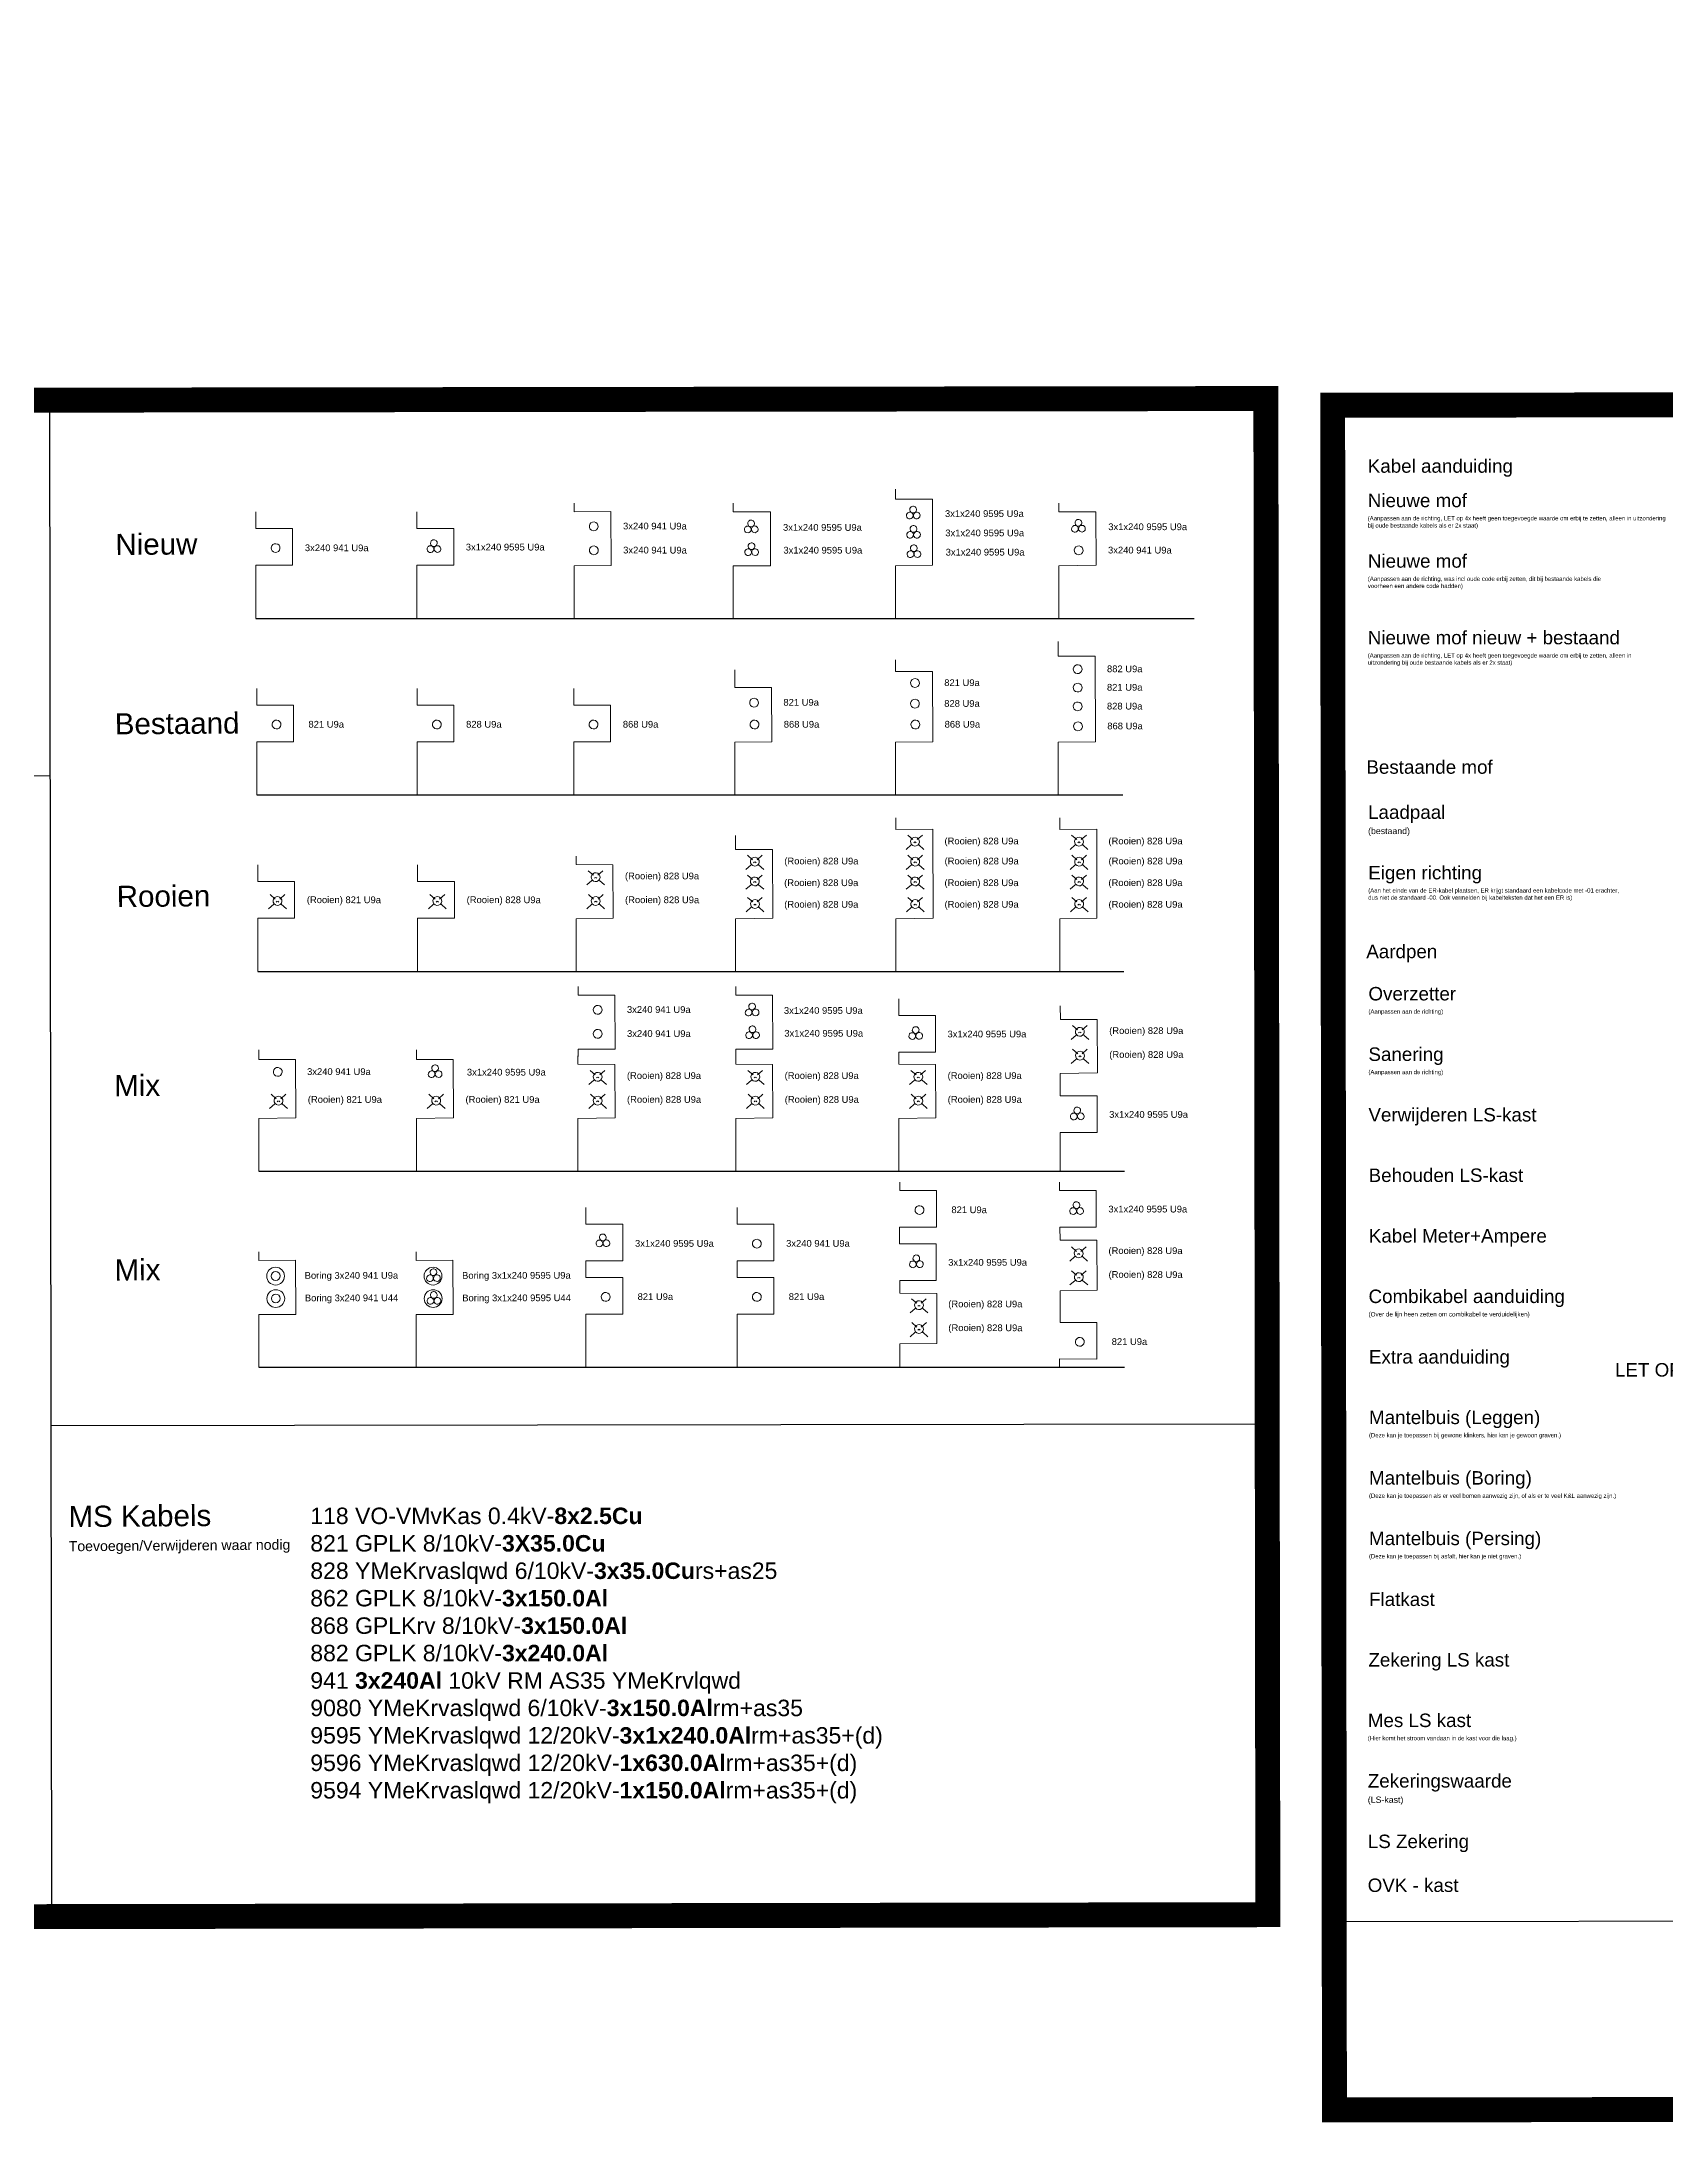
# Model space of a CAD drawing. Header units: metres. Extents: x 342 to 10732, y 11 to 2199.
# Drawn here: x 708.8 to 829.5, y 76.8 to 231.5 of the extents above; entities that cross this region are included whole.
import ezdxf

# ---------------------------------------------------------------- set-up
doc = ezdxf.new("R2010")
doc.units = ezdxf.units.M
doc.linetypes.add('DASHDOT', pattern=[1, 0.5, -0.25, 0, -0.25])
doc.linetypes.add('DASHED', pattern=[0.75, 0.5, -0.25])
doc.layers.add('01 - Aandacht teksten', color=1, linetype='Continuous')
doc.layers.add('01 - Station', color=7, linetype='Continuous')
for name, color, linetype, lineweight in [('01 - Bestaande kabel', 125, 'Continuous', 0), ('01 - Geulbak Bestaand', 18, 'Continuous', 0), ('01 - Geulbak MS', 5, 'Continuous', 0), ('Aansluiting LS K09', 104, 'DASHED', 0), ('Aansluiting LS K12', 201, 'DASHED', 0), ('E_LV_CABLE_POINT', 125, 'Continuous', 0)]:
    doc.layers.add(name, color=color, linetype=linetype, lineweight=lineweight)
doc.layers.add('01-Te Rooien Kabel', color=7, linetype='DASHDOT', lineweight=0, true_color=0x1940ff)
doc.layers.add('Aansluiting LS K05', color=7, linetype='DASHED', lineweight=0, true_color=0xeb00eb)
doc.styles.add('TM-0.5', font='', dxfattribs={"height": 0.5})
doc.styles.add('TM-1.0', font='', dxfattribs={"height": 1})
doc.styles.get('TM-0.5').set_extended_font_data('Arial Nova Light')
doc.styles.get('TM-1.0').set_extended_font_data('Arial Nova Light')

# ---------------------------------------------------------------- blocks, each defined once
blk = doc.blocks.new('E_LV_CABLE_POINT_POSITION_MAP_2')
at = {"color": 0, "linetype": 'ByBlock'}
for start, end in [(48.652161, 228.652161), (228.652161, 48.652161)]:
    blk.add_arc((-0.5, 0), 124999.9, start, end, dxfattribs=at)

msp = doc.modelspace()

# ---------------------------------------------------------------- linework, layer by layer
at = {"layer": '01 - Geulbak Bestaand', "color": 5, "linetype": 'Continuous', "ltscale": 0.0035}
for points in [[(784.37137, 175.52937), (784.37137, 179.44807), (787.12986, 179.48935), (787.10681, 185.84262), (784.37137, 185.84679), (784.37137, 186.94437)], [(760.31296, 175.52937), (760.31296, 179.44807), (763.07146, 179.48935), (763.0484, 183.51803), (760.31296, 183.5222), (760.31296, 184.83342)], [(772.27311, 175.52937), (772.27311, 179.44807), (775.0316, 179.48935), (775.00855, 184.70618), (772.27311, 184.71035), (772.27311, 185.58853)]]:
    msp.add_lwpolyline(points, dxfattribs=at)
at = {"layer": '01 - Geulbak MS', "linetype": 'Continuous', "ltscale": 0.0035}
for points in [[(772.27085, 188.64907), (772.27085, 192.56777), (775.02935, 192.60905), (775.00629, 197.53206), (772.27085, 197.52657), (772.27085, 198.26846)], [(748.36899, 188.64907), (748.36899, 192.56777), (751.12763, 192.58378), (751.10443, 196.60683), (748.36899, 196.58718), (748.36899, 197.2244)], [(760.20325, 188.64907), (760.20325, 192.56777), (762.96168, 192.5636), (762.96776, 196.583), (760.20325, 196.58718), (760.20325, 197.2244)], [(784.42373, 188.64907), (784.42373, 192.56777), (787.18223, 192.60905), (787.15917, 196.58304), (784.42373, 196.58718), (784.42373, 197.2244)], [(724.91908, 147.56443), (724.91908, 151.48313), (727.67758, 151.52441), (727.65452, 155.85539), (724.91908, 155.85596), (724.91908, 156.57737)], [(736.64503, 147.56443), (736.64503, 151.48313), (739.40352, 151.52441), (739.38047, 155.85539), (736.64503, 155.85596), (736.64503, 156.57737)]]:
    msp.add_lwpolyline(points, dxfattribs=at)
at = {"layer": '01 - Station'}
for points in [[(709.52326, 92.13366), (709.37352, 204.88422)], [(724.70137, 188.64907), (794.48578, 188.64907)], [(632.58147, 176.87618), (709.41058, 176.97821)], [(724.77394, 175.52937), (789.16207, 175.52937)], [(724.84651, 162.40967), (789.23464, 162.40967)], [(724.91908, 147.56443), (789.30722, 147.56443)], [(724.91642, 132.97474), (789.30456, 132.97474)], [(709.47476, 128.649), (799.90826, 128.7653)], [(841.24463, 91.79355), (804.89175, 91.73538)]]:
    msp.add_lwpolyline(points, dxfattribs=at)
at = {"layer": '01-Te Rooien Kabel'}
for points in [[(774.37985, 171.48524), (773.05961, 172.63392)], [(773.06083, 171.48385), (774.37864, 172.63532)], [(786.57243, 171.48524), (785.25218, 172.63392)], [(785.2534, 171.48385), (786.57121, 172.63532)], [(762.46832, 169.99545), (761.14808, 171.14413)], [(761.14929, 169.99406), (762.4671, 171.14553)], [(774.38727, 169.99545), (773.06703, 171.14413)], [(773.06824, 169.99406), (774.38605, 171.14553)], [(786.57984, 169.99545), (785.2596, 171.14413)], [(785.26082, 169.99406), (786.57863, 171.14553)], [(750.62845, 168.84538), (749.30821, 169.99406)], [(749.30943, 168.84399), (750.62724, 169.99545)], [(762.46832, 168.52634), (761.14808, 169.67502)], [(761.14929, 168.52495), (762.4671, 169.67641)], [(774.38727, 168.52634), (773.06703, 169.67502)], [(773.06824, 168.52495), (774.38605, 169.67641)], [(786.57984, 168.52634), (785.2596, 169.67502)], [(785.26082, 168.52495), (786.57863, 169.67641)], [(726.97265, 167.07137), (725.65241, 168.22005)], [(725.65362, 167.06998), (726.97143, 168.22144)], [(738.85646, 167.07137), (737.53622, 168.22005)], [(737.53743, 167.06998), (738.85524, 168.22144)], [(750.63533, 167.07137), (749.31509, 168.22005)], [(749.31631, 167.06998), (750.63412, 168.22144)], [(762.4752, 166.85308), (761.15496, 168.00176)], [(761.15617, 166.85169), (762.47398, 168.00315)], [(774.39415, 166.85308), (773.07391, 168.00176)], [(773.07512, 166.85169), (774.39293, 168.00315)], [(786.58672, 166.85308), (785.26648, 168.00176)], [(785.2677, 166.85169), (786.58551, 168.00315)], [(786.63852, 157.34141), (785.31827, 158.49009)], [(785.31949, 157.34002), (786.6373, 158.49148)], [(786.6454, 155.5674), (785.32515, 156.71608)], [(785.32637, 155.566), (786.64418, 156.71747)], [(750.77451, 154.00014), (749.45426, 155.14882)], [(749.45548, 153.99875), (750.77329, 155.15021)], [(762.50276, 154.00014), (761.18252, 155.14882)], [(761.18373, 153.99875), (762.50155, 155.15021)], [(774.62247, 154.00014), (773.30223, 155.14882)], [(773.30344, 153.99875), (774.62125, 155.15021)], [(727.04522, 152.22613), (725.72498, 153.37481)], [(725.72619, 152.22473), (727.044, 153.3762)], [(738.77116, 152.22613), (737.45092, 153.37481)], [(737.45214, 152.22473), (738.76995, 153.3762)], [(750.78138, 152.22613), (749.46114, 153.37481)], [(749.46236, 152.22473), (750.78017, 153.3762)], [(762.50964, 152.22613), (761.1894, 153.37481)], [(761.19061, 152.22473), (762.50843, 153.3762)], [(774.62935, 152.22613), (773.30911, 153.37481)], [(773.31032, 152.22473), (774.62813, 153.3762)], [(786.55108, 140.87626), (785.23084, 142.02494)], [(785.23205, 140.87486), (786.54986, 142.02633)], [(786.55796, 139.10225), (785.23772, 140.25093)], [(785.23893, 139.10085), (786.55674, 140.25232)], [(774.67118, 137.02394), (773.35094, 138.17262)], [(773.35216, 137.02254), (774.66997, 138.17401)], [(774.67806, 135.24993), (773.35782, 136.39861)], [(773.35904, 135.24853), (774.67685, 136.4)]]:
    msp.add_lwpolyline(points, dxfattribs=at)
at = {"layer": 'Aansluiting LS K09', "linetype": 'Continuous', "const_width": 1.85405}
msp.add_lwpolyline([(1008.71125, 204.72903), (1008.83849, 77.97572), (804.90629, 77.76343), (804.77435, 204.50689), (1008.71125, 204.72903)], dxfattribs=at)
at = {"layer": 'Aansluiting LS K12', "linetype": 'Continuous'}
for centre in [(726.16938, 139.75552), (737.87415, 139.75552), (726.18262, 138.08514), (737.88738, 138.08514)]:
    msp.add_circle(centre, 0.66213, dxfattribs=at)

# ---------------------------------------------------------------- block references
at = {"layer": 'E_LV_CABLE_POINT', "linetype": 'Continuous', "xscale": 2e-06, "yscale": 2e-06, "rotation": 92.03433719475208}
for p in [(773.32179, 196.30221), (773.5742, 196.74911), (773.84161, 196.31023), (761.2783, 195.27245), (761.53071, 195.71934), (761.79811, 195.28046), (773.3459, 194.86373), (773.59831, 195.31063), (773.86572, 194.87174), (785.61196, 195.32032), (785.86437, 195.76722), (786.13177, 195.32833), (737.68862, 193.80871), (737.94103, 194.25561), (738.20843, 193.81673), (761.30784, 193.57953), (761.56025, 194.02643), (761.82766, 193.58754), (773.37544, 193.4324), (773.62785, 193.8793), (773.89526, 193.44042), (761.34497, 159.35483), (761.59738, 159.80173), (761.86479, 159.36285), (761.37452, 157.66192), (761.62693, 158.10881), (761.89433, 157.66993), (773.51334, 157.6068), (773.76575, 158.0537), (774.03316, 157.61481), (737.77217, 154.76873), (738.02458, 155.21563), (738.29199, 154.77674), (785.52939, 151.62801), (785.7818, 152.07491), (786.04921, 151.63603), (785.47274, 144.58998), (785.72515, 145.03688), (785.99255, 144.59799), (750.24731, 142.18833), (750.49972, 142.63523), (750.76712, 142.19634), (773.56206, 140.6306), (773.81447, 141.0775), (774.08187, 140.63861), (737.64828, 139.60021), (737.90069, 140.04711), (738.1681, 139.60823), (737.67783, 137.9073), (737.93024, 138.35419), (738.19764, 137.91531)]:
    msp.add_blockref('E_LV_CABLE_POINT_POSITION_MAP_2', p, dxfattribs=at)
at = {"layer": 'E_LV_CABLE_POINT', "linetype": 'Continuous', "zscale": 1.315737855950715}
for p, xscale, yscale, rotation in [((749.82781, 195.50255), 2.631475711901431e-06, 2.631475711901431e-06, 102.987275422022), ((726.16738, 193.88511), 2.631475711901431e-06, 2.631475711901431e-06, 102.987275422022), ((749.835, 193.71386), 2.631475711901431e-06, 2.631475711901431e-06, 102.987275422022), ((785.88975, 193.71386), 2.631475711901431e-06, 2.631475711901431e-06, 102.987275422022), ((773.71259, 183.85663), 2.631475711901431e-06, 2.631475711901431e-06, 102.987275422022), ((785.81413, 184.88453), 2.631475711901431e-06, 2.631475711901431e-06, 102.987275422022), ((761.75108, 182.39529), 2.631475711901431e-06, 2.631475711901431e-06, 102.987275422022), ((773.71123, 182.31285), 2.631475711901431e-06, 2.631475711901431e-06, 102.987275422022), ((785.81085, 183.51443), 2.631475711901431e-06, 2.631475711901431e-06, 102.987275422022), ((726.23995, 180.76541), 2.631475711901431e-06, 2.631475711901431e-06, 102.987275422022), ((738.15601, 180.76541), 2.631475711901431e-06, 2.631475711901431e-06, 102.987275422022), ((749.81231, 180.76541), 2.631475711901431e-06, 2.631475711901431e-06, 102.987275422022), ((761.77898, 180.76541), 2.631475711901431e-06, 2.631475711901431e-06, 102.987275422022), ((773.73912, 180.76541), 2.631475711901431e-06, 2.631475711901431e-06, 102.987275422022), ((785.80949, 182.11332), 2.631475711901431e-06, 2.631475711901431e-06, 102.987275422022), ((785.83738, 180.63721), 2.631475711901431e-06, 2.631475711901431e-06, 102.987275422022), ((773.71973, 172.05958), 2.631475711901431e-06, 2.631475711901431e-06, 102.987275422022), ((785.9123, 172.05958), 2.631475711901431e-06, 2.631475711901431e-06, 102.987275422022), ((761.8082, 170.5698), 2.631475711901431e-06, 2.631475711901431e-06, 102.987275422022), ((773.72715, 170.5698), 2.631475711901431e-06, 2.631475711901431e-06, 102.987275422022), ((785.91972, 170.5698), 2.631475711901431e-06, 2.631475711901431e-06, 102.987275422022), ((749.96833, 169.41972), 2.631475711901431e-06, 2.631475711901431e-06, 102.987275422022), ((761.8082, 169.10068), 2.631475711901431e-06, 2.631475711901431e-06, 102.987275422022), ((773.72715, 169.10068), 2.631475711901431e-06, 2.631475711901431e-06, 102.987275422022), ((785.91972, 169.10068), 2.631475711901431e-06, 2.631475711901431e-06, 102.987275422022), ((726.31253, 167.64571), 2.631475711901431e-06, 2.631475711901431e-06, 102.987275422022), ((738.19634, 167.64571), 2.631475711901431e-06, 2.631475711901431e-06, 102.987275422022), ((749.97521, 167.64571), 2.631475711901431e-06, 2.631475711901431e-06, 102.987275422022), ((761.81508, 167.42742), 2.631475711901431e-06, 2.631475711901431e-06, 102.987275422022), ((773.73403, 167.42742), 2.631475711901431e-06, 2.631475711901431e-06, 102.987275422022), ((785.9266, 167.42742), 2.631475711901431e-06, 2.631475711901431e-06, 102.987275422022), ((750.11577, 159.55722), 2.631475711901431e-06, 2.631475711901431e-06, 102.987275422022), ((750.12296, 157.76852), 2.631475711901431e-06, 2.631475711901431e-06, 102.987275422022), ((785.97839, 157.91575), 2.631475711901431e-06, 2.631475711901431e-06, 102.987275422022), ((785.98527, 156.14174), 2.631475711901431e-06, 2.631475711901431e-06, 102.987275422022), ((726.3306, 154.93995), 2.631475711901431e-06, 2.631475711901431e-06, 102.987275422022), ((750.11438, 154.57448), 2.631475711901431e-06, 2.631475711901431e-06, 102.987275422022), ((761.84264, 154.57448), 2.631475711901431e-06, 2.631475711901431e-06, 102.987275422022), ((773.96235, 154.57448), 2.631475711901431e-06, 2.631475711901431e-06, 102.987275422022), ((726.3851, 152.80047), 2.631475711901431e-06, 2.631475711901431e-06, 102.987275422022), ((738.11104, 152.80047), 2.631475711901431e-06, 2.631475711901431e-06, 102.987275422022), ((750.12126, 152.80047), 2.631475711901431e-06, 2.631475711901431e-06, 102.987275422022), ((761.84952, 152.80047), 2.631475711901431e-06, 2.631475711901431e-06, 102.987275422022), ((773.96923, 152.80047), 2.631475711901431e-06, 2.631475711901431e-06, 102.987275422022), ((774.04873, 144.66637), 2.631475711901431e-06, 2.631475711901431e-06, 102.987275422022), ((761.95393, 142.17041), 2.631475711901431e-06, 2.631475711901431e-06, 102.987275422022), ((785.89096, 141.4506), 2.631475711901431e-06, 2.631475711901431e-06, 102.987275422022), ((726.16952, 139.76416), 2.63147571190143e-06, 2.63147571190143e-06, 19.47769960909215), ((785.89784, 139.67659), 2.631475711901431e-06, 2.631475711901431e-06, 102.987275422022), ((726.18276, 138.09378), 2.63147571190143e-06, 2.63147571190143e-06, 19.47769960909215), ((750.7167, 138.21078), 2.631475711901431e-06, 2.631475711901431e-06, 102.987275422022), ((761.9539, 138.21078), 2.631475711901431e-06, 2.631475711901431e-06, 102.987275422022), ((774.01106, 137.59828), 2.631475711901431e-06, 2.631475711901431e-06, 102.987275422022), ((774.01794, 135.82427), 2.631475711901431e-06, 2.631475711901431e-06, 102.987275422022), ((785.97017, 134.86927), 2.631475711901431e-06, 2.631475711901431e-06, 102.987275422022)]:
    msp.add_blockref('E_LV_CABLE_POINT_POSITION_MAP_2', p, dxfattribs=dict(at, xscale=xscale, yscale=yscale, rotation=rotation))

# ---------------------------------------------------------------- texts
at = {"attachment_point": 1, "style": 'TM-0.5'}
for s, width, gutter_width, heights, insert, char_height in [('Kabel aanduiding', 18.9857139, 23.74305, [0], (807.38336, 200.48816), 1), ('Nieuwe mof^J{\\H0.31813x;(Aanpassen aan de richting, LET op 4x heeft geen toegevoegde waarde om erbij te zetten, alleen in uitzondering bij oude bestaande kabels als er 2x staat)}', 22.546411, 4.4034, [5.40924], (807.38336, 197.92814), 1), ('Nieuwe mof\\P{\\H0.31813x;(Aanpassen aan de richting, was incl oude code erbij zetten, dit bij bestaande kabels die voorheen een andere code hadden)}', 18.9857139, 23.74305, [0], (807.39172, 193.42814), 1), ('Nieuwe mof nieuw + bestaand^J{\\H0.31813x;(Aanpassen aan de richting, LET op 4x heeft geen toegevoegde waarde om erbij te zetten, alleen in uitzondering bij oude bestaande kabels als er 2x staat)}', 20.4813009, 4.4034, [8.34883], (807.38336, 187.73099), 1), ('Bestaande mof', 18.9857139, 23.74305, [0], (807.28113, 178.10695), 1), ('Laadpaal\\P{\\H0.46667x;(bestaand)}', 18.9857139, 23.74305, [0], (807.40746, 174.75476), 1), ('Eigen richting \\P{\\H0.31813x;(Aan het einde van de ER-kabel plaatsen, ER krijgt standaard een kabelcode met -01 erachter, dus niet de standaard -00. Ook vermelden bij kabelteksten dat het een ER is)}', 18.9857139, 23.74305, [0], (807.42052, 170.25478), 1), ('Aardpen', 18.9857139, 23.74305, [0], (807.27534, 164.39559), 1), ('Overzetter\\P{\\H0.31813x;(Aanpassen aan de richting)}', 18.9857139, 23.74305, [0], (807.43492, 161.2548), 1), ('Sanering\\P{\\H0.31813x;(Aanpassen aan de richting)}', 18.9857139, 23.74305, [0], (807.43492, 156.7548), 1), ('Verwijderen LS-kast', 21.5215004, 23.74305, [0], (807.43492, 152.2548), 1), ('Behouden LS-kast', 18.9857139, 23.74305, [0], (807.44932, 147.75478), 1), ('Kabel Meter+Ampere', 20.642438, 23.74305, [0], (807.46372, 143.25485), 1), ('Combikabel aanduiding\\P{\\H0.33333x;(Over de lijn heen zetten om combikabel te verduidelijken)}', 21.5399218, 23.74305, [0], (807.44212, 138.75476), 1), ('Extra aanduiding', 20.642438, 23.74305, [0], (807.47093, 134.25485), 1), ('Mantelbuis (Leggen)\\P{\\H0.31813x;(Deze kan je toepassen bij gewone klinkers, hier kan je gewoon graven.)}', 20.642438, 23.74305, [0], (807.47813, 129.75489), 1), ('Mantelbuis (Boring)\\P{\\H0.31813x;(Deze kan je toepassen als er veel bomen aanwezig zijn, of als er te veel K&L aanwezig zijn.)}', 20.642438, 23.74305, [0], (807.47813, 125.25555), 1), ('118\\~VO{\\fArial|b0|i0|c0|p34;-}VMvKas\\~0.4kV{\\fArial|b0|i0|c0|p34;-\\fArial Nova Light|b1|i0|c0|p34;8x2.5Cu\\P}821 GPLK 8/10kV-{\\fArial Nova Light|b1|i0|c0|p34;3X35.0Cu }\\P828\\~YMeKrvaslqwd\\~6/10kV{\\fArial|b0|i0|c0|p34;-\\fArial Nova Light|b1|i0|c0|p34;3x35.0Cu}rs+as25\\P862\\~GPLK\\~8/10kV{\\fArial|b0|i0|c0|p34;-\\fArial Nova Light|b1|i0|c0|p34;3x150.0Al\\P}868\\~GPLKrv\\~8/10kV{\\fArial|b0|i0|c0|p34;-\\fArial Nova Light|b1|i0|c0|p34;3x150.0Al\\P}882\\~GPLK\\~8/10kV{\\fArial|b0|i0|c0|p34;-\\fArial Nova Light|b1|i0|c0|p34;3x240.0Al\\P}941 {\\fArial Nova Light|b1|i0|c0|p34;3x240Al} 10kV RM AS35 YMeKrvlqwd{\\fArial Nova Light|b1|i0|c0|p34;\\P}9080\\~YMeKrvaslqwd\\~6/10kV{\\fArial|b0|i0|c0|p34;-\\fArial Nova Light|b1|i0|c0|p34;3x150.0Al}rm+as35^J9595\\~YMeKrvaslqwd\\~12/20kV{\\fArial|b0|i0|c0|p34;-\\fArial Nova Light|b1|i0|c0|p34;3x1x240.0Al}rm+as35+(d)\\P9596\\~YMeKrvaslqwd\\~12/20kV{\\fArial|b0|i0|c0|p34;-\\fArial Nova Light|b1|i0|c0|p34;1x630.0Al}rm+as35+(d) \\P9594\\~YMeKrvaslqwd\\~12/20kV{\\fArial|b0|i0|c0|p34;-\\fArial Nova Light|b1|i0|c0|p34;1x150.0Al}rm+as35+(d)', 45.157061, 1223.91233, [39.64355], (728.74972, 122.54409), 1.22391233), ('Mantelbuis (Persing)\\P{\\H0.31813x;(Deze kan je toepassen bij asfalt, hier kan je niet graven.)}', 20.642438, 23.74305, [0], (807.47813, 120.75507), 1), ('Flatkast ', 20.642438, 23.74305, [0], (807.47814, 116.22874), 1), ('Zekering LS kast ', 20.642438, 23.74305, [0], (807.4336, 111.72816), 1), ('Mes LS kast\\P{\\H0.31813x;(Hier komt het stroom vandaan in de kast voor die laag.)}', 20.642438, 23.74305, [0], (807.38803, 107.22839), 1), ('Zekeringswaarde \\P{\\H0.46667x;(LS-kast)}', 22.7921058, 23.74305, [0], (807.38803, 102.72839), 1), ('LS Zekering', 22.7921058, 23.74305, [0], (807.38803, 98.22839), 1), ('OVK - kast', 22.7921058, 23.74305, [0], (807.37892, 94.96724), 1)]:
    msp.add_mtext_dynamic_manual_height_columns(s, width=width, gutter_width=gutter_width, heights=heights, dxfattribs=dict(at, insert=insert, char_height=char_height))
at = {"attachment_point": 1, "rotation": 0.4247719, "style": 'TM-0.5'}
for s, width, insert, char_height in [('Nieuw', 18.9857139, (714.24859, 194.94255), 1.571688), ('Bestaand', 18.9857139, (714.20194, 181.60287), 1.571688), ('Rooien', 18.9857139, (714.34767, 168.77155), 1.571688), ('Mix', 18.9857139, (714.16124, 154.70308), 1.571688), ('Mix', 18.9857139, (714.18833, 140.99248), 1.571688), ('MS Kabels\\P{\\H0.47719x;Toevoegen/Verwijderen waar nodig}', 23.9441877, (710.76242, 122.66816), 1.5716876)]:
    msp.add_mtext_dynamic_manual_height_columns(s, width=width, gutter_width=23.74305, heights=[0], dxfattribs=dict(at, insert=insert, char_height=char_height))
at = {"layer": '01 - Aandacht teksten', "insert": (825.76796, 133.289), "char_height": 1, "attachment_point": 1, "style": 'TM-1.0'}
msp.add_mtext_dynamic_manual_height_columns('LET OP! (iets bijzonders)', width=15.4215898, gutter_width=5, heights=[0], dxfattribs=at)
at = {"layer": 'Aansluiting LS K05', "insert": (740.31196, 193.95536), "char_height": 0.5, "attachment_point": 4, "rotation": 359.9791616, "style": 'TM-0.5', "bg_fill": 3, "box_fill_scale": 1.5, "bg_fill_color": 256, "bg_fill_transparency": 0}
msp.add_mtext_dynamic_manual_height_columns('{\\fArial|b0|i0|c0|p34;3x1x240 9595 U9a}', width=5.8395839, gutter_width=2.5, heights=[0], dxfattribs=at)

# ---------------------------------------------------------------- next in the draw order: linework, layer by layer
at = {"layer": '01 - Geulbak MS'}
msp.add_lwpolyline([(736.67849, 196.56926), (736.67849, 195.33067), (739.41349, 195.33067), (739.41349, 192.6087), (736.67852, 192.6087), (736.67849, 188.64907)], dxfattribs=at)
at = {"layer": 'Aansluiting LS K09', "linetype": 'Continuous', "const_width": 1.85405}
msp.add_lwpolyline([(799.81021, 205.00432), (799.95518, 92.27835), (632.69464, 92.01073), (632.54425, 204.78218), (799.81021, 205.00432)], dxfattribs=at)

# ---------------------------------------------------------------- next in the draw order: texts
at = {"layer": '01 - Bestaande kabel', "char_height": 0.5, "attachment_point": 4, "rotation": 359.907337, "style": 'TM-0.5', "bg_fill": 3, "box_fill_scale": 1.5, "bg_fill_color": 256, "bg_fill_transparency": 0}
for s, width, insert in [('{\\fArial|b0|i0|c0|p34; 821 U9a  }', 3.2126924, (728.41962, 180.78517)), ('{\\fArial|b0|i0|c0|p34;828 U9a  }', 2.7581839, (740.33567, 180.78517)), ('{\\fArial|b0|i0|c0|p34;868 U9a  }', 2.7581852, (751.99197, 180.78517)), ('\\pxt11;{\\fArial|b0|i0|c0|p34;868 U9a  }', 2.8893618, (763.95864, 180.78517)), ('{\\fArial|b0|i0|c0|p34;868 U9a  }', 2.8020178, (775.91879, 180.78517)), ('{\\fArial|b0|i0|c0|p34;868 U9a  }', 2.7746346, (788.01704, 180.65698)), ('{\\fArial|b0|i0|c0|p34; 821 U9a  }', 3.2126924, (776.22839, 144.68614)), ('{\\fArial|b0|i0|c0|p34; 821 U9a  }', 3.2126924, (752.89636, 138.23055)), ('{\\fArial|b0|i0|c0|p34; 821 U9a  }', 3.2126924, (764.13356, 138.23055)), ('{\\fArial|b0|i0|c0|p34; 821 U9a  }', 3.2126924, (788.14983, 134.88903))]:
    msp.add_mtext_dynamic_manual_height_columns(s, width=width, gutter_width=2.5, heights=[0], dxfattribs=dict(at, insert=insert))
at = {"layer": '01-Te Rooien Kabel', "char_height": 0.5, "attachment_point": 4, "rotation": 359.907337, "style": 'TM-0.5', "bg_fill": 3, "box_fill_scale": 1.5, "bg_fill_color": 256, "bg_fill_transparency": 0}
for s, insert in [('{\\fArial|b0|i0|c0|p34;(Rooien) 821 U9a  }', (728.49219, 167.66548)), ('{\\fArial|b0|i0|c0|p34;(Rooien) 828 U9a  }', (740.376, 167.66548)), ('{\\fArial|b0|i0|c0|p34;(Rooien) 828 U9a  }', (752.15487, 167.66548)), ('{\\fArial|b0|i0|c0|p34;(Rooien) 828 U9a  }', (763.99474, 167.32964)), ('{\\fArial|b0|i0|c0|p34;(Rooien) 828 U9a  }', (775.91369, 167.32964)), ('{\\fArial|b0|i0|c0|p34;(Rooien) 828 U9a  }', (788.10626, 167.32964)), ('{\\fArial|b0|i0|c0|p34;(Rooien) 828 U9a  }', (788.16494, 156.1615)), ('{\\fArial|b0|i0|c0|p34;(Rooien) 821 U9a  }', (728.56476, 152.82023)), ('{\\fArial|b0|i0|c0|p34;(Rooien) 821 U9a  }', (740.2907, 152.82023)), ('{\\fArial|b0|i0|c0|p34;(Rooien) 828 U9a  }', (752.30093, 152.82023)), ('{\\fArial|b0|i0|c0|p34;(Rooien) 828 U9a  }', (764.02918, 152.82023)), ('{\\fArial|b0|i0|c0|p34;(Rooien) 828 U9a  }', (776.14889, 152.82023)), ('{\\fArial|b0|i0|c0|p34;(Rooien) 828 U9a  }', (788.10828, 139.80341)), ('{\\fArial|b0|i0|c0|p34;(Rooien) 828 U9a  }', (776.19761, 135.84403))]:
    msp.add_mtext_dynamic_manual_height_columns(s, width=5.7137082, gutter_width=2.5, heights=[0], dxfattribs=dict(at, insert=insert))
at = {"layer": 'Aansluiting LS K05', "char_height": 0.5, "attachment_point": 4, "style": 'TM-0.5', "bg_fill": 3, "box_fill_scale": 1.5, "bg_fill_color": 256, "bg_fill_transparency": 0}
for s, width, insert, rotation in [('{\\fArial|b0|i0|c0|p34;3x240 941 U9a  }', 4.8382457, (752.00747, 195.52231), 359.907337), ('{\\fArial|b0|i0|c0|p34;3x240 941 U9a  }', 4.8382457, (728.34704, 193.90487), 359.907337), ('{\\fArial|b0|i0|c0|p34;3x240 941 U9a  }', 4.8382457, (752.01467, 193.73362), 359.907337), ('{\\fArial|b0|i0|c0|p34;3x1x240 9595 U9a}', 5.8395839, (763.93118, 193.72617), 359.9791616), ('{\\fArial|b0|i0|c0|p34;3x1x240 9595 U9a}', 5.8395839, (775.99879, 193.57904), 359.9791616), ('{\\fArial|b0|i0|c0|p34;3x240 941 U9a  }', 4.8382457, (788.06941, 193.73362), 359.907337), ('{\\fArial|b0|i0|c0|p34;3x1x240 9595 U9a}', 5.8395839, (776.13668, 157.75344), 359.9791616), ('{\\fArial|b0|i0|c0|p34;3x240 941 U9a  }', 4.8382457, (728.51026, 154.95972), 359.907337), ('{\\fArial|b0|i0|c0|p34;3x1x240 9595 U9a}', 5.8395839, (740.39551, 154.91537), 359.9791616), ('{\\fArial|b0|i0|c0|p34;3x1x240 9595 U9a}', 5.8395839, (788.15273, 151.77465), 359.9791616), ('{\\fArial|b0|i0|c0|p34;3x1x240 9595 U9a}', 5.8395839, (788.09608, 144.73662), 359.9791616), ('{\\fArial|b0|i0|c0|p34;3x1x240 9595 U9a  }', 5.8543009, (752.89639, 142.19018), 359.907337), ('{\\fArial|b0|i0|c0|p34;3x240 941 U9a  }', 4.8382457, (764.1336, 142.19018), 359.907337), ('{\\fArial|b0|i0|c0|p34;3x1x240 9595 U9a}', 5.8395839, (776.1854, 140.77724), 359.9791616), ('{\\fArial|b0|i0|c0|p34;Boring 3x240 941 U9a}', 7.1805364, (728.33284, 139.72885), 0.0771591), ('{\\fArial|b0|i0|c0|p34;Boring 3x1x240 9595 U9a}', 8.1616633, (740.0376, 139.72885), 0.0771591)]:
    msp.add_mtext_dynamic_manual_height_columns(s, width=width, gutter_width=2.5, heights=[0], dxfattribs=dict(at, insert=insert, rotation=rotation))

# ---------------------------------------------------------------- next in the draw order: linework, layer by layer
at = {"layer": '01 - Geulbak Bestaand', "color": 5}
for points in [[(724.77394, 183.44956), (724.77394, 182.21098), (727.50894, 182.21098), (727.50894, 179.489), (724.77397, 179.489), (724.77394, 175.52937)], [(736.68999, 183.44956), (736.68999, 182.21098), (739.42499, 182.21098), (739.42499, 179.489), (736.69002, 179.489), (736.68999, 175.52937)], [(748.34629, 183.44956), (748.34629, 182.21098), (751.08129, 182.21098), (751.08129, 179.489), (748.34632, 179.489), (748.34629, 175.52937)], [(772.58271, 146.73123), (772.58271, 146.11194), (775.31771, 146.11194), (775.31771, 143.38996), (772.55193, 143.39114), (772.55193, 142.77185)], [(749.25068, 140.27564), (749.25068, 139.65635), (751.98568, 139.65635), (751.98568, 136.93437), (749.25071, 136.93437), (749.25068, 132.97474)], [(760.48788, 140.27564), (760.48788, 139.65635), (763.22288, 139.65635), (763.22288, 136.93437), (760.48792, 136.93437), (760.48788, 132.97474)], [(784.50415, 136.93413), (784.50415, 136.31483), (787.23915, 136.31483), (787.23915, 133.59286), (784.47337, 133.59404), (784.47337, 132.97474)]]:
    msp.add_lwpolyline(points, dxfattribs=at)
at = {"layer": '01 - Geulbak MS'}
for points in [[(724.70137, 196.56926), (724.70137, 195.33067), (727.43637, 195.33067), (727.43637, 192.6087), (724.7014, 192.6087), (724.70137, 188.64907)], [(724.84651, 170.32986), (724.84651, 169.09128), (727.58151, 169.09128), (727.58151, 166.3693), (724.84654, 166.3693), (724.84651, 162.40967)], [(736.73032, 170.32986), (736.73032, 169.09128), (739.46532, 169.09128), (739.46532, 166.3693), (736.73035, 166.3693), (736.73032, 162.40967)], [(784.51926, 154.38856), (784.51926, 153.14997), (787.25426, 153.14997), (787.25426, 150.428), (784.51929, 150.428), (784.52388, 147.56443)], [(749.25071, 144.85457), (749.25071, 143.61598), (751.98571, 143.61598), (751.98571, 140.894), (749.25068, 140.894), (749.25068, 140.27564), (749.25068, 140.27564)], [(760.48792, 144.85457), (760.48792, 143.61598), (763.22292, 143.61598), (763.22292, 140.894), (760.48788, 140.894), (760.48788, 140.27564), (760.48788, 140.27564)]]:
    msp.add_lwpolyline(points, dxfattribs=at)
at = {"layer": '01 - Geulbak MS', "linetype": 'Continuous', "ltscale": 0.0035}
for points in [[(748.50919, 162.40967), (748.50919, 166.32838), (751.26769, 166.36965), (751.24464, 170.34365), (748.50919, 170.34779), (748.50919, 170.98501)], [(784.51926, 154.38856), (784.51926, 154.8244), (787.27775, 154.86568), (787.2547, 158.83968), (784.52833, 158.84176), (784.52388, 159.84399), (784.52388, 159.84399)], [(748.65525, 147.56443), (748.65525, 151.48313), (751.41374, 151.52441), (751.39069, 155.49841), (748.65525, 155.50255), (748.65525, 156.13976)], [(760.3835, 147.56443), (760.3835, 151.48313), (763.142, 151.52441), (763.11894, 155.49841), (760.3835, 155.50255), (760.3835, 156.13976)], [(772.50321, 147.56443), (772.50321, 151.48313), (775.26171, 151.52441), (775.23865, 155.49841), (772.50784, 155.50257), (772.50784, 155.50257)], [(784.50415, 136.93413), (784.50415, 138.67249), (787.26265, 138.71377), (787.23959, 142.43332), (784.50877, 142.43749), (784.49339, 143.38971)], [(772.59347, 132.97474), (772.59347, 134.71311), (775.35197, 134.75439), (775.32891, 138.47394), (772.5981, 138.47811), (772.58271, 139.43033)]]:
    msp.add_lwpolyline(points, dxfattribs=at)

# ---------------------------------------------------------------- next in the draw order: texts
at = {"layer": '01 - Bestaande kabel', "char_height": 0.5, "attachment_point": 4, "rotation": 359.907337, "style": 'TM-0.5', "bg_fill": 3, "box_fill_scale": 1.5, "bg_fill_color": 256, "bg_fill_transparency": 0}
for s, width, insert in [('{\\fArial|b0|i0|c0|p34;821 U9a  }', 2.7143872, (763.93074, 182.41505)), ('{\\fArial|b0|i0|c0|p34;828 U9a  }', 2.8566971, (775.89089, 182.33262)), ('{\\fArial|b0|i0|c0|p34;828 U9a  }', 2.7198252, (787.98915, 182.13309))]:
    msp.add_mtext_dynamic_manual_height_columns(s, width=width, gutter_width=2.5, heights=[0], dxfattribs=dict(at, insert=insert))
at = {"layer": '01-Te Rooien Kabel', "char_height": 0.5, "attachment_point": 4, "rotation": 359.907337, "style": 'TM-0.5', "bg_fill": 3, "box_fill_scale": 1.5, "bg_fill_color": 256, "bg_fill_transparency": 0}
for insert in [(763.98786, 168.93574), (775.90681, 168.93574), (788.09938, 168.93574)]:
    msp.add_mtext_dynamic_manual_height_columns('{\\fArial|b0|i0|c0|p34;(Rooien) 828 U9a  }', width=5.7137082, gutter_width=2.5, heights=[0], dxfattribs=dict(at, insert=insert))
at = {"layer": 'Aansluiting LS K05', "char_height": 0.5, "attachment_point": 4, "style": 'TM-0.5', "bg_fill": 3, "box_fill_scale": 1.5, "bg_fill_color": 256, "bg_fill_transparency": 0}
for s, width, insert, rotation in [('{\\fArial|b0|i0|c0|p34;3x1x240 9595 U9a}', 5.8395839, (763.90164, 195.41909), 359.9791616), ('{\\fArial|b0|i0|c0|p34;3x1x240 9595 U9a}', 5.8395839, (775.96924, 195.01037), 359.9791616), ('{\\fArial|b0|i0|c0|p34;3x1x240 9595 U9a}', 5.8395839, (788.08792, 195.46696), 359.9791616), ('{\\fArial|b0|i0|c0|p34;Boring 3x240 941 U44}', 7.1414973, (728.34607, 138.05846), 0.0771591), ('{\\fArial|b0|i0|c0|p34;Boring 3x1x240 9595 U44}', 8.1616633, (740.05084, 138.05846), 0.0771591)]:
    msp.add_mtext_dynamic_manual_height_columns(s, width=width, gutter_width=2.5, heights=[0], dxfattribs=dict(at, insert=insert, rotation=rotation))

# ---------------------------------------------------------------- next in the draw order: linework, layer by layer
at = {"layer": '01 - Geulbak MS', "linetype": 'Continuous', "ltscale": 0.0035}
for points in [[(772.29788, 162.40967), (772.29788, 166.32838), (775.05637, 166.36965), (775.03332, 172.97468), (772.29788, 172.96919), (772.29788, 173.83348)], [(784.49045, 162.40967), (784.49045, 166.32838), (787.24895, 166.36965), (787.22589, 172.97468), (784.49045, 172.96919), (784.49045, 173.83348)], [(760.37893, 162.40967), (760.37893, 166.32838), (763.13742, 166.36965), (763.11437, 171.47419), (760.37893, 171.4687), (760.37893, 172.52586)], [(724.91642, 132.97474), (724.91642, 136.89345), (727.67507, 136.90945), (727.65186, 140.93251), (724.91642, 140.91286), (724.91642, 141.55008)], [(736.62119, 132.97474), (736.62119, 136.89345), (739.37983, 136.90945), (739.35663, 140.93251), (736.62119, 140.91286), (736.62119, 141.55008)]]:
    msp.add_lwpolyline(points, dxfattribs=at)

# ---------------------------------------------------------------- next in the draw order: texts
at = {"layer": '01 - Bestaande kabel', "char_height": 0.5, "attachment_point": 4, "rotation": 359.907337, "style": 'TM-0.5', "bg_fill": 3, "box_fill_scale": 1.5, "bg_fill_color": 256, "bg_fill_transparency": 0}
for s, width, insert in [('\\pxt11;{\\fArial|b0|i0|c0|p34;821 U9a  }', 2.7745474, (775.89225, 183.8764)), ('{\\fArial|b0|i0|c0|p34;821 U9a  }', 2.7200022, (787.99051, 183.5342))]:
    msp.add_mtext_dynamic_manual_height_columns(s, width=width, gutter_width=2.5, heights=[0], dxfattribs=dict(at, insert=insert))
at = {"layer": '01-Te Rooien Kabel', "char_height": 0.5, "attachment_point": 4, "rotation": 359.907337, "style": 'TM-0.5', "bg_fill": 3, "box_fill_scale": 1.5, "bg_fill_color": 256, "bg_fill_transparency": 0}
for insert in [(752.14799, 169.43949), (788.15806, 157.93551), (752.29405, 154.59424), (764.0223, 154.59424), (776.14201, 154.59424), (788.1014, 141.57742), (776.19073, 137.61804)]:
    msp.add_mtext_dynamic_manual_height_columns('{\\fArial|b0|i0|c0|p34;(Rooien) 828 U9a  }', width=5.7137082, gutter_width=2.5, heights=[0], dxfattribs=dict(at, insert=insert))
at = {"layer": 'Aansluiting LS K05', "insert": (775.94513, 196.44885), "char_height": 0.5, "attachment_point": 4, "rotation": 359.9791616, "style": 'TM-0.5', "bg_fill": 3, "box_fill_scale": 1.5, "bg_fill_color": 256, "bg_fill_transparency": 0}
msp.add_mtext_dynamic_manual_height_columns('{\\fArial|b0|i0|c0|p34;3x1x240 9595 U9a}', width=5.8395839, gutter_width=2.5, heights=[0], dxfattribs=at)

# ---------------------------------------------------------------- next in the draw order: linework, layer by layer
at = {"layer": '01 - Geulbak MS', "linetype": 'Continuous', "ltscale": 0.0035}
for points in [[(748.65525, 155.50258), (748.65694, 156.62244), (751.41559, 156.63844), (751.39238, 160.63771), (748.65694, 160.64185), (748.65694, 161.27907)], [(760.3835, 155.50258), (760.3852, 156.62244), (763.14384, 156.63844), (763.12064, 160.63771), (760.3852, 160.64185), (760.3852, 161.27907)]]:
    msp.add_lwpolyline(points, dxfattribs=at)
at = {"layer": '01 - Geulbak MS'}
for points in [[(772.50321, 160.36735), (772.50321, 159.12876), (775.23821, 159.12876), (775.23821, 156.40678), (772.50324, 156.40678), (772.50784, 155.50254)], [(784.4626, 146.73123), (784.4626, 146.11194), (787.1976, 146.11194), (787.1976, 143.38996), (784.49338, 143.38996), (784.50877, 142.43749)], [(772.55193, 142.77185), (772.55193, 142.15256), (775.28693, 142.15256), (775.28693, 139.43058), (772.5827, 139.43058), (772.5981, 138.47811)]]:
    msp.add_lwpolyline(points, dxfattribs=at)

# ---------------------------------------------------------------- next in the draw order: texts
at = {"layer": '01 - Bestaande kabel', "insert": (787.99379, 184.9043), "char_height": 0.5, "attachment_point": 4, "rotation": 359.907337, "style": 'TM-0.5', "bg_fill": 3, "box_fill_scale": 1.5, "bg_fill_color": 256, "bg_fill_transparency": 0}
msp.add_mtext_dynamic_manual_height_columns('{\\fArial|b0|i0|c0|p34;882 U9a  }', width=2.6923092, gutter_width=2.5, heights=[0], dxfattribs=at)
at = {"layer": '01-Te Rooien Kabel', "char_height": 0.5, "attachment_point": 4, "rotation": 359.907337, "style": 'TM-0.5', "bg_fill": 3, "box_fill_scale": 1.5, "bg_fill_color": 256, "bg_fill_transparency": 0}
for insert in [(763.99734, 170.54786), (775.91629, 170.54786), (788.10886, 170.54786)]:
    msp.add_mtext_dynamic_manual_height_columns('{\\fArial|b0|i0|c0|p34;(Rooien) 828 U9a  }', width=5.7137082, gutter_width=2.5, heights=[0], dxfattribs=dict(at, insert=insert))

# ---------------------------------------------------------------- next in the draw order: texts
for insert in [(775.90887, 172.03764), (788.10145, 172.03764)]:
    msp.add_mtext_dynamic_manual_height_columns('{\\fArial|b0|i0|c0|p34;(Rooien) 828 U9a  }', width=5.7137082, gutter_width=2.5, heights=[0], dxfattribs=dict(at, insert=insert))
at = {"layer": 'Aansluiting LS K05', "char_height": 0.5, "attachment_point": 4, "style": 'TM-0.5', "bg_fill": 3, "box_fill_scale": 1.5, "bg_fill_color": 256, "bg_fill_transparency": 0}
for s, width, insert, rotation in [('{\\fArial|b0|i0|c0|p34;3x240 941 U9a  }', 4.8382457, (752.29543, 159.57698), 359.907337), ('{\\fArial|b0|i0|c0|p34;3x240 941 U9a  }', 4.8382457, (752.30262, 157.78829), 359.907337), ('{\\fArial|b0|i0|c0|p34;3x1x240 9595 U9a}', 5.8395839, (763.99786, 157.80856), 359.9791616)]:
    msp.add_mtext_dynamic_manual_height_columns(s, width=width, gutter_width=2.5, heights=[0], dxfattribs=dict(at, insert=insert, rotation=rotation))

# ---------------------------------------------------------------- next in the draw order: texts
at = {"layer": 'Aansluiting LS K05', "insert": (763.96831, 159.50148), "char_height": 0.5, "attachment_point": 4, "rotation": 359.9791616, "style": 'TM-0.5', "bg_fill": 3, "box_fill_scale": 1.5, "bg_fill_color": 256, "bg_fill_transparency": 0}
msp.add_mtext_dynamic_manual_height_columns('{\\fArial|b0|i0|c0|p34;3x1x240 9595 U9a}', width=5.8395839, gutter_width=2.5, heights=[0], dxfattribs=at)

doc.saveas('drawing.dxf')
